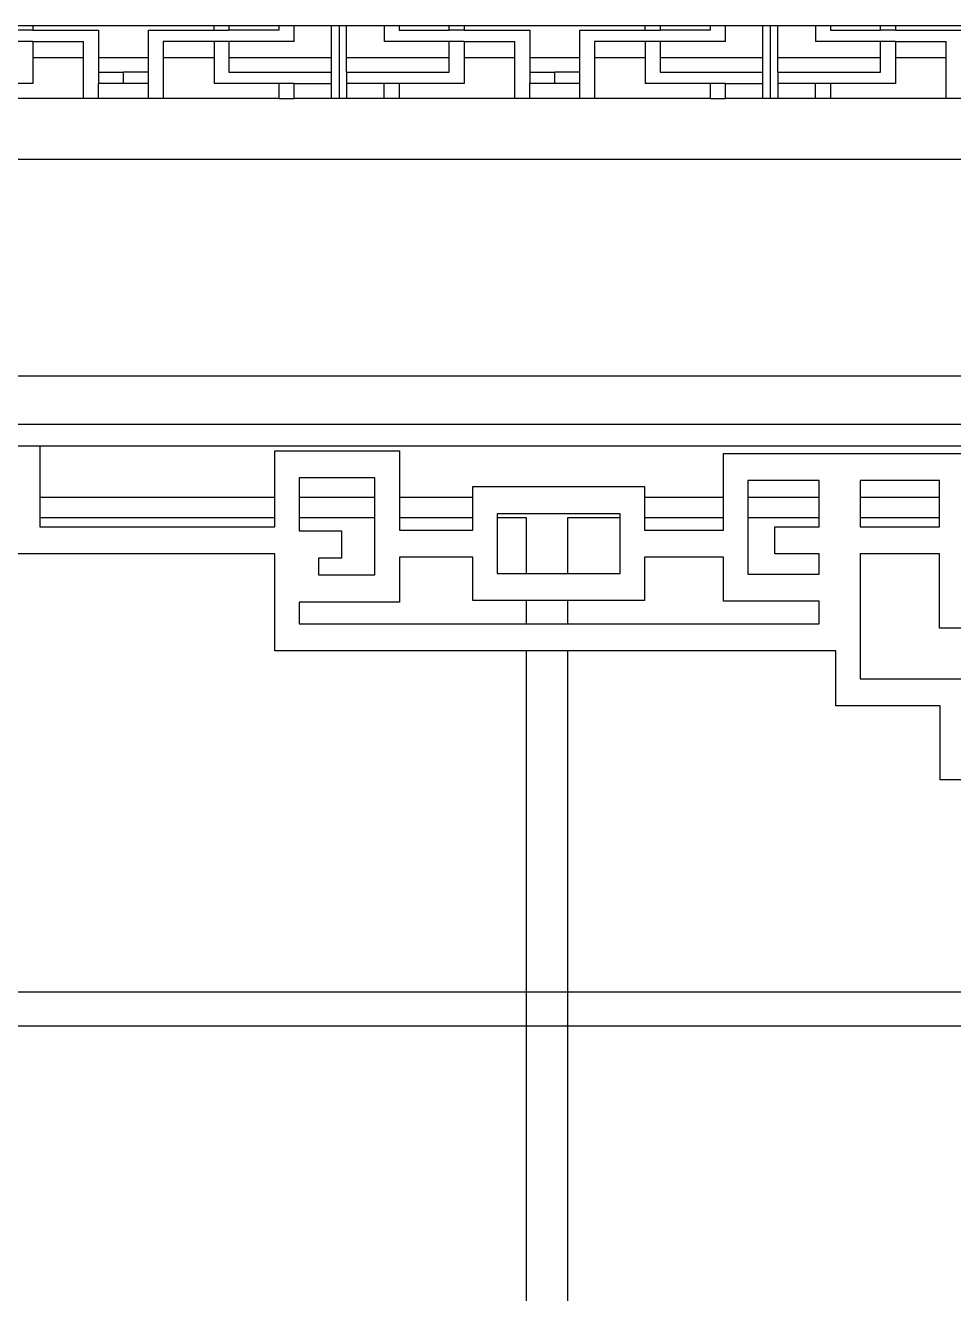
# Model space of a CAD drawing. Extents: x -24961 to 905641, y -154323 to 635957.
# Drawn here: x 420896 to 422266, y -117447 to -115574 of the extents above; entities that cross this region are included whole.
import ezdxf

# ---------------------------------------------------------------- set-up
doc = ezdxf.new("R2010")
doc.units = 0
doc.header["$LTSCALE"] = 1000
doc.header["$MEASUREMENT"] = 0
doc.layers.add('窗', color=154, linetype='Continuous')

msp = doc.modelspace()

# ---------------------------------------------------------------- linework, layer by layer
for p, q in [((420884.7, -115574.5), (420906.7, -115574.5)), ((420906.7, -115581.6), (420884.7, -115581.6)), ((420906.7, -115574.5), (420906.7, -115581.6)), ((420906.7, -115574.5), (421174.1, -115574.5)), ((420906.7, -115581.6), (421003.6, -115581.6)), ((421003.6, -115581.6), (421003.6, -115621.9)), ((421077.2, -115581.6), (421174.1, -115581.6)), ((421077.2, -115621.9), (421077.2, -115581.6)), ((421174.1, -115581.6), (421174.1, -115574.5)), ((421174.1, -115574.5), (421196.2, -115574.5)), ((421174.1, -115581.6), (421196.2, -115581.6)), ((421196.2, -115574.5), (421196.2, -115581.6)), ((421196.2, -115574.5), (421270.1, -115574.5)), ((421270.1, -115581.6), (421196.2, -115581.6)), ((421270.1, -115581.6), (421270.1, -115574.5)), ((421270.1, -115574.5), (421292.2, -115574.5)), ((421292.2, -115598.1), (421292.2, -115574.5)), ((421292.2, -115574.5), (421347.7, -115574.5)), ((421347.7, -115621.9), (421347.7, -115574.5)), ((421347.7, -115574.5), (421358.7, -115574.5)), ((421358.7, -115574.5), (421358.7, -115682.4)), ((421358.7, -115574.5), (421369.7, -115574.5)), ((421369.7, -115621.9), (421369.7, -115574.5)), ((421369.7, -115574.5), (421425.2, -115574.5)), ((421425.2, -115574.5), (421425.2, -115598.1)), ((421425.2, -115574.5), (421447.3, -115574.5)), ((421447.3, -115574.5), (421447.3, -115581.6)), ((421447.3, -115574.5), (421521.2, -115574.5)), ((421447.3, -115581.6), (421521.2, -115581.6)), ((421521.2, -115581.6), (421521.2, -115574.5)), ((421521.2, -115574.5), (421543.3, -115574.5)), ((421543.3, -115581.6), (421521.2, -115581.6)), ((421543.3, -115574.5), (421543.3, -115581.6)), ((421543.3, -115574.5), (421810.7, -115574.5)), ((421543.3, -115581.6), (421640.2, -115581.6)), ((421640.2, -115581.6), (421640.2, -115621.9)), ((421713.8, -115581.6), (421810.7, -115581.6)), ((421713.8, -115621.9), (421713.8, -115581.6)), ((421810.7, -115581.6), (421810.7, -115574.5)), ((421810.7, -115574.5), (421832.8, -115574.5)), ((421810.7, -115581.6), (421832.8, -115581.6)), ((421832.8, -115574.5), (421832.8, -115581.6)), ((421832.8, -115574.5), (421906.7, -115574.5)), ((421906.7, -115581.6), (421832.8, -115581.6)), ((421906.7, -115581.6), (421906.7, -115574.5)), ((421906.7, -115574.5), (421928.8, -115574.5)), ((421928.8, -115598.1), (421928.8, -115574.5)), ((421928.8, -115574.5), (421984.2, -115574.5)), ((421984.2, -115621.9), (421984.2, -115574.5)), ((421984.2, -115574.5), (421995.3, -115574.5)), ((421995.3, -115682.4), (421995.3, -115574.5)), ((421995.3, -115574.5), (422006.3, -115574.5)), ((422006.3, -115621.9), (422006.3, -115574.5)), ((422006.3, -115574.5), (422061.8, -115574.5)), ((422061.8, -115574.5), (422061.8, -115598.1)), ((422061.8, -115574.5), (422083.8, -115574.5)), ((422083.8, -115574.5), (422083.8, -115581.6)), ((422083.8, -115574.5), (422157.8, -115574.5)), ((422083.8, -115581.6), (422157.8, -115581.6)), ((422157.8, -115581.6), (422157.8, -115574.5)), ((422157.8, -115574.5), (422179.8, -115574.5)), ((422179.8, -115581.6), (422157.8, -115581.6)), ((422179.8, -115574.5), (422179.8, -115581.6)), ((422179.8, -115574.5), (422447.2, -115574.5)), ((422179.8, -115581.6), (422276.8, -115581.6)), ((420906.7, -115598.1), (420884.7, -115598.1)), ((420906.7, -115598.1), (420906.7, -115621.9)), ((420906.7, -115598.1), (420981.6, -115598.1)), ((420981.6, -115621.9), (420981.6, -115598.1)), ((421174.1, -115598.1), (421099.3, -115598.1)), ((421099.3, -115598.1), (421099.3, -115621.9)), ((421196.2, -115598.1), (421174.1, -115598.1)), ((421174.1, -115598.1), (421174.1, -115621.9)), ((421292.2, -115598.1), (421196.2, -115598.1)), ((421196.2, -115598.1), (421196.2, -115621.9)), ((421521.2, -115598.1), (421425.2, -115598.1)), ((421543.3, -115598.1), (421521.2, -115598.1)), ((421521.2, -115621.9), (421521.2, -115598.1)), ((421543.3, -115598.1), (421543.3, -115621.9)), ((421543.3, -115598.1), (421618.1, -115598.1)), ((421618.1, -115621.9), (421618.1, -115598.1)), ((421810.7, -115598.1), (421735.8, -115598.1)), ((421735.8, -115598.1), (421735.8, -115621.9)), ((421832.8, -115598.1), (421810.7, -115598.1)), ((421810.7, -115598.1), (421810.7, -115621.9)), ((421928.8, -115598.1), (421832.8, -115598.1)), ((421832.8, -115598.1), (421832.8, -115621.9)), ((422157.8, -115598.1), (422061.8, -115598.1)), ((422179.8, -115598.1), (422157.8, -115598.1)), ((422157.8, -115621.9), (422157.8, -115598.1)), ((422179.8, -115598.1), (422179.8, -115621.9)), ((422179.8, -115598.1), (422254.7, -115598.1)), ((422254.7, -115621.9), (422254.7, -115598.1)), ((420906.7, -115621.9), (420981.6, -115621.9)), ((420906.7, -115621.9), (420906.7, -115660.2)), ((420981.6, -115682.4), (420981.6, -115621.9)), ((421003.6, -115621.9), (421077.2, -115621.9)), ((421003.6, -115621.9), (421003.6, -115643.7)), ((421077.2, -115643.7), (421077.2, -115621.9)), ((421099.3, -115621.9), (421174.1, -115621.9)), ((421099.3, -115621.9), (421099.3, -115682.4)), ((421174.1, -115621.9), (421174.1, -115660.2)), ((421196.2, -115621.9), (421347.7, -115621.9)), ((421196.2, -115621.9), (421196.2, -115643.7)), ((421347.7, -115643.7), (421347.7, -115621.9)), ((421369.7, -115621.9), (421521.2, -115621.9)), ((421369.7, -115643.7), (421369.7, -115621.9)), ((421521.2, -115643.7), (421521.2, -115621.9)), ((421543.3, -115621.9), (421618.1, -115621.9)), ((421543.3, -115621.9), (421543.3, -115660.2)), ((421618.1, -115682.4), (421618.1, -115621.9)), ((421640.2, -115621.9), (421713.8, -115621.9)), ((421640.2, -115621.9), (421640.2, -115643.7)), ((421713.8, -115643.7), (421713.8, -115621.9)), ((421735.8, -115621.9), (421810.7, -115621.9)), ((421735.8, -115621.9), (421735.8, -115682.4)), ((421810.7, -115621.9), (421810.7, -115660.2)), ((421832.8, -115621.9), (421984.2, -115621.9)), ((421832.8, -115621.9), (421832.8, -115643.7)), ((421984.2, -115643.7), (421984.2, -115621.9)), ((422006.3, -115621.9), (422157.8, -115621.9)), ((422006.3, -115643.7), (422006.3, -115621.9)), ((422157.8, -115643.7), (422157.8, -115621.9)), ((422179.8, -115621.9), (422254.7, -115621.9)), ((422179.8, -115621.9), (422179.8, -115660.2)), ((422254.7, -115682.4), (422254.7, -115621.9)), ((421003.6, -115643.7), (421003.6, -115660.2)), ((421003.6, -115643.7), (421040.4, -115643.7)), ((421077.2, -115643.7), (421040.4, -115643.7)), ((421040.4, -115660.2), (421040.4, -115643.7)), ((421077.2, -115660.2), (421077.2, -115643.7)), ((421196.2, -115643.7), (421347.7, -115643.7)), ((421347.7, -115660.2), (421347.7, -115643.7)), ((421369.7, -115643.7), (421369.7, -115660.2)), ((421369.7, -115643.7), (421521.2, -115643.7)), ((421640.2, -115643.7), (421640.2, -115660.2)), ((421640.2, -115643.7), (421677, -115643.7)), ((421713.8, -115643.7), (421677, -115643.7)), ((421677, -115660.2), (421677, -115643.7)), ((421713.8, -115660.2), (421713.8, -115643.7)), ((421832.8, -115643.7), (421984.2, -115643.7)), ((421984.2, -115660.2), (421984.2, -115643.7)), ((422006.3, -115643.7), (422006.3, -115660.2)), ((422006.3, -115643.7), (422157.8, -115643.7)), ((420906.7, -115660.2), (420810.7, -115660.2)), ((421003.6, -115682.4), (421003.6, -115660.2)), ((421040.4, -115660.2), (421003.6, -115660.2)), ((421077.2, -115660.2), (421040.4, -115660.2)), ((421077.2, -115682.4), (421077.2, -115660.2)), ((421270.1, -115660.2), (421174.1, -115660.2)), ((421270.1, -115682.4), (421270.1, -115660.2)), ((421292.2, -115660.2), (421270.1, -115660.2)), ((421292.2, -115660.2), (421347.7, -115660.2)), ((421292.2, -115682.4), (421292.2, -115660.2)), ((421347.7, -115682.4), (421347.7, -115660.2)), ((421369.7, -115660.2), (421369.7, -115682.4)), ((421425.2, -115660.2), (421369.7, -115660.2)), ((421447.3, -115660.2), (421425.2, -115660.2)), ((421425.2, -115682.4), (421425.2, -115660.2)), ((421543.3, -115660.2), (421447.3, -115660.2)), ((421447.3, -115660.2), (421447.3, -115682.4)), ((421640.2, -115682.4), (421640.2, -115660.2)), ((421677, -115660.2), (421640.2, -115660.2)), ((421713.8, -115660.2), (421677, -115660.2)), ((421713.8, -115682.4), (421713.8, -115660.2)), ((421906.7, -115660.2), (421810.7, -115660.2)), ((421906.7, -115682.4), (421906.7, -115660.2)), ((421928.8, -115660.2), (421906.7, -115660.2)), ((421928.8, -115660.2), (421984.2, -115660.2)), ((421928.8, -115682.4), (421928.8, -115660.2)), ((421984.2, -115682.4), (421984.2, -115660.2)), ((422006.3, -115660.2), (422006.3, -115682.4)), ((422061.8, -115660.2), (422006.3, -115660.2)), ((422083.8, -115660.2), (422061.8, -115660.2)), ((422061.8, -115682.4), (422061.8, -115660.2)), ((422179.8, -115660.2), (422083.8, -115660.2)), ((422083.8, -115660.2), (422083.8, -115682.4)), ((420981.6, -115682.4), (420810.7, -115682.4)), ((421003.6, -115682.4), (420981.6, -115682.4)), ((421077.2, -115682.4), (421003.6, -115682.4)), ((421099.3, -115682.4), (421077.2, -115682.4)), ((421270.1, -115682.4), (421099.3, -115682.4)), ((421270.1, -115682.4), (421292.2, -115682.4)), ((421347.7, -115682.4), (421292.2, -115682.4)), ((421358.7, -115682.4), (421347.7, -115682.4)), ((421369.7, -115682.4), (421358.7, -115682.4)), ((421425.2, -115682.4), (421369.7, -115682.4)), ((421447.3, -115682.4), (421425.2, -115682.4)), ((421618.1, -115682.4), (421447.3, -115682.4)), ((421640.2, -115682.4), (421618.1, -115682.4)), ((421713.8, -115682.4), (421640.2, -115682.4)), ((421735.8, -115682.4), (421713.8, -115682.4)), ((421906.7, -115682.4), (421735.8, -115682.4)), ((421906.7, -115682.4), (421928.8, -115682.4)), ((421984.2, -115682.4), (421928.8, -115682.4)), ((421995.3, -115682.4), (421984.2, -115682.4)), ((422006.3, -115682.4), (421995.3, -115682.4)), ((422061.8, -115682.4), (422006.3, -115682.4)), ((422083.8, -115682.4), (422061.8, -115682.4)), ((422254.7, -115682.4), (422083.8, -115682.4)), ((422276.8, -115682.4), (422254.7, -115682.4)), ((418724.4, -115771.9), (422685.7, -115771.9)), ((420703.2, -116091.9), (422685.7, -116091.9)), ((422620.4, -116163.9), (420703.2, -116163.9)), ((420916.8, -116195.9), (420880.9, -116195.9)), ((420916.8, -116195.9), (420916.8, -116271.9)), ((422528.2, -116195.9), (420916.8, -116195.9)), ((421263.7, -116202.8), (421447.7, -116202.8)), ((421263.7, -116271.9), (421263.7, -116202.8)), ((421447.7, -116202.8), (421447.7, -116271.9)), ((421926.2, -116206.6), (422280.8, -116206.6)), ((421926.2, -116271.9), (421926.2, -116206.6)), ((421411.7, -116242.8), (421299.6, -116242.8)), ((421299.6, -116242.8), (421299.6, -116271.9)), ((421411.7, -116271.9), (421411.7, -116242.8)), ((421556, -116255.6), (421809.6, -116255.6)), ((421556, -116271.9), (421556, -116255.6)), ((421809.6, -116255.6), (421809.6, -116271.9)), ((422067.3, -116246.6), (421962.1, -116246.6)), ((421962.1, -116246.6), (421962.1, -116271.9)), ((422067.3, -116271.9), (422067.3, -116246.6)), ((422244.9, -116246.6), (422127.9, -116246.6)), ((422127.9, -116246.6), (422127.9, -116271.9)), ((422244.9, -116271.9), (422244.9, -116246.6)), ((421263.7, -116271.9), (420916.8, -116271.9)), ((420916.8, -116271.9), (420916.8, -116301.9)), ((421263.7, -116301.9), (421263.7, -116271.9)), ((421411.7, -116271.9), (421299.6, -116271.9)), ((421299.6, -116271.9), (421299.6, -116301.9)), ((421411.7, -116301.9), (421411.7, -116271.9)), ((421556, -116271.9), (421447.7, -116271.9)), ((421447.7, -116271.9), (421447.7, -116301.9)), ((421556, -116301.9), (421556, -116271.9)), ((421926.2, -116271.9), (421809.6, -116271.9)), ((421809.6, -116271.9), (421809.6, -116301.9)), ((421926.2, -116301.9), (421926.2, -116271.9)), ((422067.3, -116271.9), (421962.1, -116271.9)), ((421962.1, -116271.9), (421962.1, -116301.9)), ((422067.3, -116301.9), (422067.3, -116271.9)), ((422244.9, -116271.9), (422127.9, -116271.9)), ((422127.9, -116271.9), (422127.9, -116301.9)), ((422244.9, -116301.9), (422244.9, -116271.9)), ((421263.7, -116301.9), (420916.8, -116301.9)), ((420916.8, -116301.9), (420916.8, -116315.1)), ((421263.7, -116315.1), (421263.7, -116301.9)), ((421411.7, -116301.9), (421299.6, -116301.9)), ((421299.6, -116301.9), (421299.6, -116321.1)), ((421411.7, -116386.1), (421411.7, -116301.9)), ((421556, -116301.9), (421447.7, -116301.9)), ((421447.7, -116301.9), (421447.7, -116319.8)), ((421556, -116319.8), (421556, -116301.9)), ((421773.7, -116295.6), (421591.9, -116295.6)), ((421591.9, -116295.6), (421591.9, -116301.9)), ((421635.3, -116301.9), (421591.9, -116301.9)), ((421591.9, -116301.9), (421591.9, -116383.9)), ((421635.3, -116383.9), (421635.3, -116301.9)), ((421695.6, -116301.9), (421695.6, -116383.9)), ((421773.7, -116301.9), (421695.6, -116301.9)), ((421773.7, -116301.9), (421773.7, -116295.6)), ((421773.7, -116383.9), (421773.7, -116301.9)), ((421926.2, -116301.9), (421809.6, -116301.9)), ((421809.6, -116301.9), (421809.6, -116319.8)), ((421926.2, -116319.8), (421926.2, -116301.9)), ((422067.3, -116301.9), (421962.1, -116301.9)), ((421962.1, -116301.9), (421962.1, -116385)), ((422067.3, -116314.8), (422067.3, -116301.9)), ((422244.9, -116301.9), (422127.9, -116301.9)), ((422127.9, -116301.9), (422127.9, -116314.8)), ((422244.9, -116314.8), (422244.9, -116301.9)), ((420916.8, -116315.1), (421263.7, -116315.1)), ((421299.6, -116321.1), (421362.5, -116321.1)), ((421362.5, -116321.1), (421362.5, -116361.1)), ((421447.7, -116319.8), (421556, -116319.8)), ((421809.6, -116319.8), (421926.2, -116319.8)), ((422001.9, -116314.8), (422067.3, -116314.8)), ((422001.9, -116354.8), (422001.9, -116314.8)), ((422127.9, -116314.8), (422244.9, -116314.8)), ((421263.7, -116355.1), (420703.2, -116355.1)), ((421263.7, -116498.1), (421263.7, -116355.1)), ((421328.1, -116361.1), (421328.1, -116386.1)), ((421362.5, -116361.1), (421328.1, -116361.1)), ((421447.7, -116359.8), (421447.7, -116426.1)), ((421556, -116359.8), (421447.7, -116359.8)), ((421556, -116423.9), (421556, -116359.8)), ((421809.6, -116359.8), (421809.6, -116423.9)), ((421926.2, -116359.8), (421809.6, -116359.8)), ((421926.2, -116425), (421926.2, -116359.8)), ((422067.3, -116354.8), (422001.9, -116354.8)), ((422067.3, -116385), (422067.3, -116354.8)), ((422127.9, -116354.8), (422127.9, -116539.6)), ((422244.9, -116354.8), (422127.9, -116354.8)), ((422244.9, -116464.6), (422244.9, -116354.8)), ((421328.1, -116386.1), (421411.7, -116386.1)), ((421591.9, -116383.9), (421635.3, -116383.9)), ((421635.3, -116383.9), (421695.6, -116383.9)), ((421695.6, -116383.9), (421773.7, -116383.9)), ((421962.1, -116385), (422067.3, -116385)), ((421635.3, -116423.9), (421556, -116423.9)), ((421635.3, -116458.1), (421635.3, -116423.9)), ((421695.6, -116423.9), (421635.3, -116423.9)), ((421695.6, -116423.9), (421695.6, -116458.1)), ((421809.6, -116423.9), (421695.6, -116423.9)), ((422067.3, -116425), (421926.2, -116425)), ((422067.3, -116458.1), (422067.3, -116425)), ((421299.6, -116426.1), (421299.6, -116458.1)), ((421447.7, -116426.1), (421299.6, -116426.1)), ((421299.6, -116458.1), (421635.3, -116458.1)), ((421635.3, -116458.1), (421695.6, -116458.1)), ((421695.6, -116458.1), (422067.3, -116458.1)), ((422393.4, -116464.6), (422244.9, -116464.6)), ((421635.3, -116498.1), (421263.7, -116498.1)), ((421695.6, -116498.1), (421635.3, -116498.1)), ((422091.9, -116498.1), (421695.6, -116498.1)), ((422091.9, -116579.6), (422091.9, -116498.1)), ((422127.9, -116539.6), (422393.4, -116539.6)), ((422245.8, -116579.6), (422091.9, -116579.6)), ((422245.8, -116688.9), (422245.8, -116579.6)), ((422393.4, -116688.9), (422245.8, -116688.9))]:
    msp.add_line(p, q)
at = {"layer": '窗'}
for p, q in [((421635.3, -117001.9), (421635.3, -116498.1)), ((421695.6, -116498.1), (421695.6, -117001.9)), ((420666.5, -117001.9), (421635.3, -117001.9)), ((421635.3, -117051.9), (421635.3, -117001.9)), ((421635.3, -117001.9), (421695.6, -117001.9)), ((421695.6, -117001.9), (421695.6, -117051.9)), ((421695.6, -117001.9), (422528.2, -117001.9)), ((420666.5, -117051.9), (421635.3, -117051.9)), ((421635.3, -120141.9), (421635.3, -117051.9)), ((421635.3, -117051.9), (421695.6, -117051.9)), ((421695.6, -117051.9), (422528.2, -117051.9)), ((421695.6, -117051.9), (421695.6, -120141.9))]:
    msp.add_line(p, q, dxfattribs=at)

doc.saveas('drawing.dxf')
